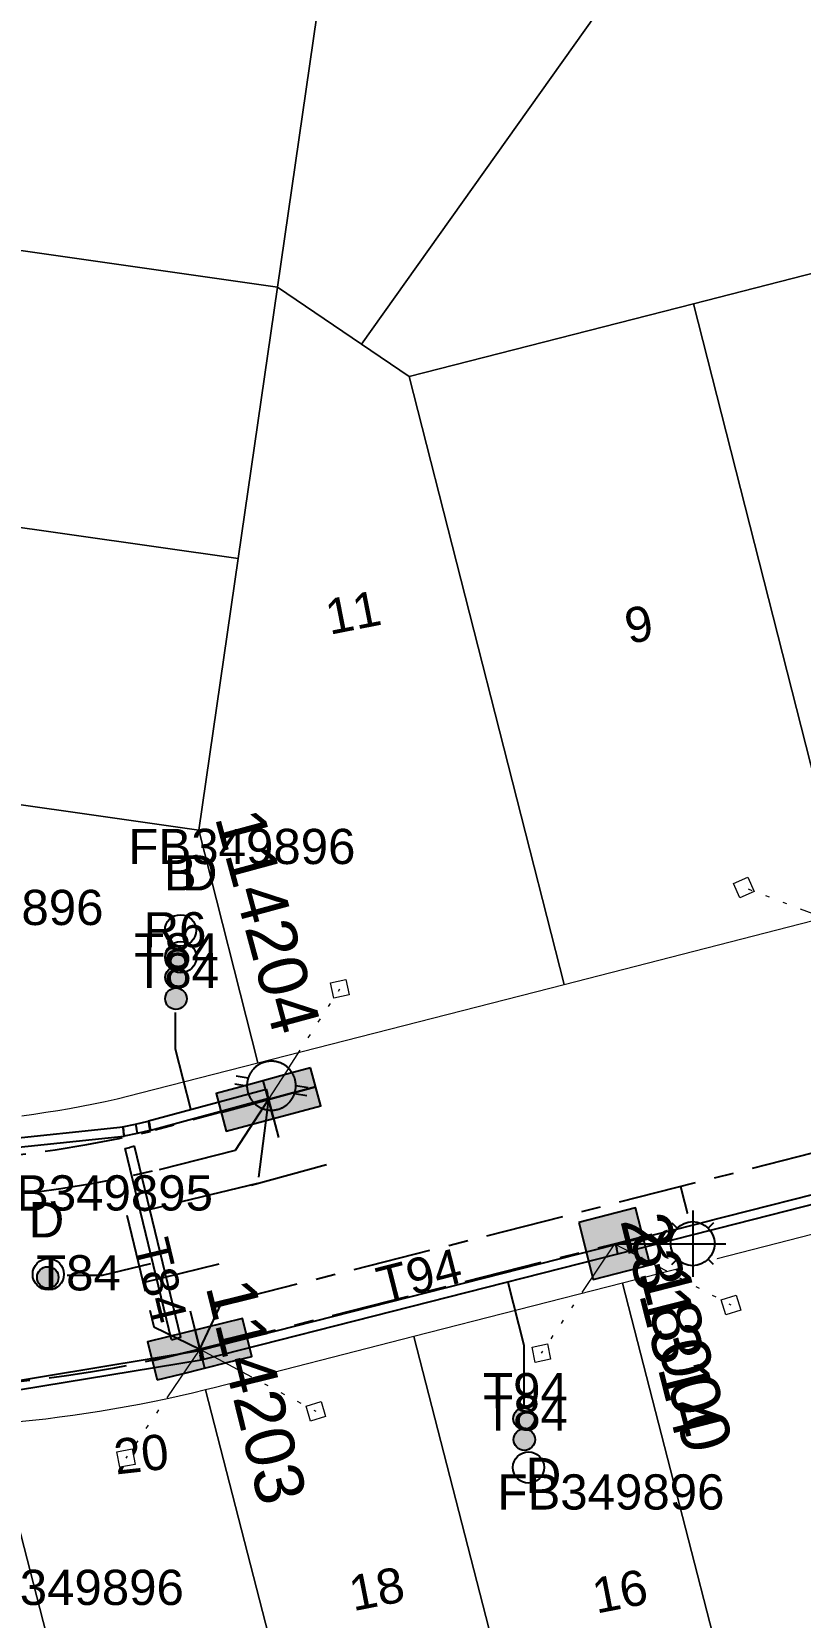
# Model space of a CAD drawing. Header units: metres. Extents: x 307635 to 308805, y 6256169 to 6257356.
# Drawn here: x 308247.2 to 308286.5, y 6256919.1 to 6257000.1 of the extents above; entities that cross this region are included whole.
import ezdxf
from ezdxf.enums import TextEntityAlignment as Align

# ---------------------------------------------------------------- set-up
doc = ezdxf.new("R2010")
doc.units = ezdxf.units.M
doc.linetypes.add('Cable Exist UG', pattern=[7, 4, -1, 1, -1])
doc.linetypes.add('PHANTOMX2', pattern=[6.6, 3, -0.75, 0.2, -0.75, 0.2, -0.75, 0.2, -0.75])
doc.layers.get('0').update_dxf_attribs({"color": 6})
doc.layers.get('Defpoints').update_dxf_attribs({"color": 250})
for name, color, linetype, lineweight in [('Cadastre Land Parcels_SP_EXT', 118, 'Continuous', 15), ('Mains_LV_EXT', 163, 'Continuous', 25), ('Mains_LV_SL_EXT', 135, 'Continuous', 25), ('Services_SP_EXT', 42, 'PHANTOMX2', 20)]:
    doc.layers.add(name, color=color, linetype=linetype, lineweight=lineweight)
for name, color, linetype in [('Duct_SP_EXT', 30, 'Continuous'), ('Equip_LV_EXT', 7, 'Continuous'), ('Equip_SP_SL_EXT', 7, 'Continuous'), ('SupportsUG_SP_LV_EXT', 7, 'Continuous'), ('SupportsUG_SP_LV_SL_EXT', 7, 'Continuous')]:
    doc.layers.add(name, color=color, linetype=linetype)
doc.styles.add('COLUMN_LABEL', font='arial.ttf', dxfattribs={"height": 2})
doc.styles.add('iecARIAL', font='arial.ttf', dxfattribs={"height": 2})
doc.styles.add('POLE_LABEL', font='arial.ttf', dxfattribs={"height": 2})
doc.styles.add('SL_LABEL', font='arial.ttf', dxfattribs={"height": 2})
doc.styles.get("Standard").update_dxf_attribs({"font": 'arial.ttf'})

# ---------------------------------------------------------------- blocks, each defined once
blk = doc.blocks.new('COLUMN_EXT')
blk.add_hatch(color=256).paths.add_polyline_path([(1.5, -1.5), (1.5, 1.5), (-1.5, 1.5), (-1.5, -1.5)])
blk.add_lwpolyline([(1.5, 1.5), (-1.5, 1.5), (-1.5, -1.5), (1.5, -1.5)], close=True)
at = {"layer": 'Defpoints', "flags": 128}
for points in [[(0, 0), (0, -2)], [(2, -4), (-2, -4)]]:
    blk.add_lwpolyline(points, dxfattribs=at)
at = {"flags": 9}
for tag, p in [('STREETNAME', (-1.813, 1.6)), ('SUBURB', (-1.813, 1.8)), ('NOTES', (-1.813, 2)), ('LOCATION', (-1.813, 1.4)), ('LEGEND', (-1.813, 1.2)), ('USAGE', (-1.813, 1)), ('STATE', (-1.813, 0.8)), ('COLUMN_TYPE', (-1.813, 0.4)), ('OWNED_BY', (-1.813, 0.6))]:
    blk.add_attdef(tag, text='', height=0.2, rotation=180, dxfattribs=at).set_placement(p, align=Align.MIDDLE_LEFT)
at = {"flags": 1}
blk.add_attdef('Z', (-1.813, 2.351), '', height=0.2, rotation=180, dxfattribs=at)
at = {"flags": 9}
for tag, style, p in [('STRUCTURE_PLANT_NUMBER', 'POLE_LABEL', (-1.813, -0.031)), ('STREET_CODE', 'COLUMN_LABEL', (-1.813, 0.2))]:
    blk.add_attdef(tag, text='', height=0.2, rotation=180, dxfattribs=dict(at, style=style)).set_placement(p, align=Align.MIDDLE_LEFT)
at = {"style": 'COLUMN_LABEL', "width": 0.9, "flags": 8}
blk.add_attdef('ASSET_NUM', text='', height=2, rotation=270, dxfattribs=at).set_placement((2, -4), align=Align.MIDDLE_LEFT)
blk = doc.blocks.new('PILLAR_EXT')
blk.add_hatch(color=256).paths.add_polyline_path([(2.5, -1), (2.5, 1), (-2.5, 1), (-2.5, -1)])
for p, q in [((0, -1), (0, 1)), ((2.5, 0), (-2.5, 0))]:
    blk.add_line(p, q)
at = {"ltscale": 10}
blk.add_line((-2.5, 0), (2.5, 0), dxfattribs=at)
blk.add_lwpolyline([(2.5, 1), (1.25, 1), (-1.25, 1), (-2.5, 1), (-2.5, -1), (2.5, -1)], close=True)
at = {"layer": 'Defpoints'}
for p, q in [((0, 0), (0, -2)), ((2, -4), (-2, -4))]:
    blk.add_line(p, q, dxfattribs=at)
for tag, p, flags in [('STREETNAME', (0, 1.8), 9), ('SUBURB', (0, 2), 1), ('LOCATION', (0, 1.2), 9), ('LEGEND', (0, 1), 9), ('PARENT', (0, 1.6), 9), ('NOTES', (0, 1.4), 9), ('SUPPORT_TYPE', (0, 0.6), 9), ('OWNED_BY', (0, 0.2), 9), ('USAGE', (0, 0.8), 9), ('STATE', (0, 0.4), 9)]:
    blk.add_attdef(tag, p, '', height=0.2, rotation=180, dxfattribs=dict(flags=flags))
at = {"width": 0.9, "flags": 8}
blk.add_attdef('ASSET_NUM', text='', height=2, rotation=270, dxfattribs=at).set_placement((2, -4), align=Align.MIDDLE_LEFT)
blk = doc.blocks.new('DUCT_EXT')
blk.add_circle((0, 0.8), 0.8)
at = {"flags": 1}
blk.add_attdef('Z', (0, 0), '', height=0.2, dxfattribs=at)
at = {"flags": 9}
for tag, p in [('DUCT_CODE', (0, 0)), ('XSECT_TYPE', (0, -0.2)), ('STATE', (0, -0.6)), ('FB_REFERENCE', (0, -0.4)), ('NOTES', (0, -0.8))]:
    blk.add_attdef(tag, text='', height=0.2, dxfattribs=at).set_placement(p, align=Align.MIDDLE_LEFT)
blk = doc.blocks.new('SL_LANTERN_EXT')
at = {"flags": 9}
for tag, p in [('LRATECODE', (-7.4, 0)), ('LOUTREACHVOCAB', (-7.2, 0)), ('LOUTREACH', (-7, 0)), ('LANTNUMBER', (-6.6, 0)), ('LNEW', (-6.4, 0)), ('LMASTVOCAB', (-6.2, 0)), ('LMAST', (-6, 0)), ('LLAMPVOCAB', (-5.8, 0)), ('LLAMP', (-5.6, 0)), ('LEXIST', (-5.4, 0)), ('LCHARGE3PERCENT', (-5.2, 0)), ('LCHARGE3', (-5, 0)), ('LCHARGE2PERCENT', (-4.8, 0)), ('LCHARGE2', (-4.6, 0)), ('LCHARGE1PERCENT', (-4.4, 0)), ('LCHARGE1', (-4.2, 0)), ('LCATEGORY', (-4, 0)), ('LBRACKETVOCAB', (-3.8, 0)), ('LBRACKET', (-3.6, 0)), ('LKINGHEIGHT', (-3.4, 0)), ('CREPLACE', (-3.2, 0)), ('CREMOVE', (-3, 0)), ('CNUMBER', (-2.8, 0)), ('CNEW', (-2.6, 0)), ('CEXIST', (-2.4, 0)), ('USAGE', (-2.2, 0)), ('STATE', (-2, 0)), ('OWNED_BY', (-1.8, 0)), ('ORIENTATION', (-1.6, 0)), ('OPERATING_VOLTAGE', (-1.4, 0)), ('NO_PHASES', (-1.2, 0)), ('LANTERN_TYPE', (-1, 0)), ('LANTERN_PURPOSE', (-0.8, 0)), ('CONTROL_TYPE', (-0.6, 0)), ('CONSTRUCTED_VOLTAGE', (-0.4, 0))]:
    blk.add_attdef(tag, text='', height=0.001, rotation=270, dxfattribs=at).set_placement(p, align=Align.MIDDLE_LEFT)
at = {"style": 'SL_LABEL', "flags": 9}
blk.add_attdef('STREET_CODE', text='', height=0.001, rotation=270, dxfattribs=at).set_placement((0.001, 0), align=Align.MIDDLE_LEFT)
at = {"flags": 1}
blk.add_attdef('Z', (0, 0), '', height=0.001, rotation=270, dxfattribs=at)
at = {"width": 0.9}
blk.add_attdef('LNUMBER', text='', height=1, dxfattribs=at).set_placement((7, -1), align=Align.MIDDLE_LEFT)
at = {"flags": 9}
for tag, p in [('LREMOVE', (0, -7.6)), ('LREPLACE', (0, -7.8)), ('LTYPE', (0, -8)), ('LTYPEVOCAB', (0, -8.2)), ('LEGEND', (0, -8.4)), ('SUBURB', (0, -8.6)), ('STREETNAME', (0, -8.8)), ('LOCATION', (0, -9)), ('NOTES', (0, -9.2)), ('MAINTAINED_BY', (0, -9.863))]:
    blk.add_attdef(tag, text='', height=0.001, dxfattribs=at).set_placement(p, align=Align.MIDDLE_LEFT)
blk.add_attdef('OPERATED_BY', (0, -9.607), '', height=0.001, dxfattribs=at)
blk.add_wipeout([(5.688, 0), (5.061, -1.061), (4, -1.688), (2.939, -1.061), (2.313, 0), (2.939, 1.061), (4, 1.687), (5.061, 1.061)])
for p, q in [((4, 1.687), (4, 0)), ((2.939, 1.061), (3.205, 0.795)), ((5.061, 1.061), (4.795, 0.795)), ((0, 0), (4, 0)), ((2.939, -1.061), (3.205, -0.795)), ((4, 0), (5.688, 0)), ((4, 0), (4, -1.688)), ((5.061, -1.061), (4.795, -0.795))]:
    blk.add_line(p, q)
blk.add_circle((4, 0), 1.125)
blk = doc.blocks.new('CCP_EXT')
at = {"flags": 9}
for tag, p in [('USAGE', (0, -1.2)), ('LEGEND', (0, -1.4)), ('LIFE_SUPPORT', (0, -1.6)), ('STATE', (0, -1.8)), ('NOTES', (0, -2))]:
    blk.add_attdef(tag, text='', height=0.2, dxfattribs=at).set_placement(p, align=Align.MIDDLE_LEFT)
blk.add_wipeout([(0, 0.566), (0.566, 0), (0, -0.566), (-0.566, 0)])
blk.add_lwpolyline([(-0.566, 0), (0, 0.566), (0.566, 0), (0, -0.566), (-0.566, 0)])
at = {"flags": 1}
blk.add_attdef('Z', (0, 0), '', height=0.2, dxfattribs=at)
at = {"flags": 9}
for tag, p in [('CCP_TYPE', (0, 0)), ('OPERATING_VOLTAGE', (0, -0.6)), ('ORIENTATION', (0, -0.8)), ('CONSTRUCTED_VOLTAGE', (0, -0.2)), ('NO_PHASES', (0, -0.4)), ('OWNED_BY', (0, -1))]:
    blk.add_attdef(tag, text='', height=0.2, dxfattribs=at).set_placement(p, align=Align.MIDDLE_LEFT)
blk = doc.blocks.new('LV_UG_LINKS_OPEN_EXT')
at = {"layer": 'Equip_LV_EXT'}
for tag, height, flags, p in [('CONSTRUCTED_VOLTAGE', 0.167, 9, (3.167, -1.833)), ('NO_PHASES', 0.167, 9, (3.167, -2)), ('OPERATING_VOLTAGE', 0.2, 9, (3, -2.6)), ('ORIENTATION', 0.2, 9, (3, -2.8)), ('STATE', 0.2, 9, (3, -3)), ('SWITCH_TYPE', 0.2, 9, (3, -3.2)), ('OWNED_BY', 0.2, 9, (3, -3.8)), ('OPERATED_BY', 0.2, 9, (3, -4)), ('USAGE', 0.2, 9, (3, -3.4)), ('NOTES', 0.2, 9, (3, -3.6)), ('TYPE', 0.2, 9, (3, -4.6)), ('Z', 0.2, 1, (3, -4.8)), ('MAINTAINED_BY', 0.2, 9, (3, -4.2)), ('NUMBER_OF_PHASES', 0.2, 9, (3, -4.4))]:
    blk.add_attdef(tag, text='', height=height, dxfattribs=dict(at, flags=flags)).set_placement(p, align=Align.MIDDLE_LEFT)
blk.add_wipeout([(4, 1.25), (3.969, 1.25), (3.939, 1.248), (3.908, 1.247), (3.877, 1.244), (3.847, 1.241), (3.817, 1.236), (3.786, 1.232), (3.756, 1.226), (3.726, 1.22), (3.696, 1.213), (3.667, 1.205), (3.637, 1.196), (3.608, 1.187), (3.579, 1.177), (3.55, 1.166), (3.522, 1.155), (3.493, 1.143), (3.466, 1.13), (3.438, 1.117), (3.411, 1.102), (3.384, 1.088), (3.357, 1.072), (3.331, 1.056), (3.306, 1.039), (3.28, 1.022), (3.255, 1.004), (3.231, 0.985), (3.207, 0.966), (3.184, 0.947), (3.161, 0.926), (3.138, 0.905), (3.116, 0.884), (3.095, 0.862), (3.074, 0.839), (3.053, 0.816), (3.034, 0.793), (3.015, 0.769), (2.996, 0.745), (2.978, 0.72), (2.961, 0.694), (2.944, 0.669), (2.928, 0.643), (2.912, 0.616), (2.898, 0.589), (2.883, 0.562), (2.87, 0.534), (2.857, 0.507), (2.845, 0.478), (2.834, 0.45), (2.823, 0.421), (2.813, 0.392), (2.804, 0.363), (2.795, 0.333), (2.787, 0.304), (2.78, 0.274), (2.774, 0.244), (2.768, 0.214), (2.764, 0.183), (2.759, 0.153), (2.756, 0.123), (2.753, 0.092), (2.752, 0.061), (2.75, 0.031), (2.75, 0), (2.75, -0.031), (2.752, -0.061), (2.753, -0.092), (2.756, -0.123), (2.759, -0.153), (2.764, -0.183), (2.768, -0.214), (2.774, -0.244), (2.78, -0.274), (2.787, -0.304), (2.795, -0.333), (2.804, -0.363), (2.813, -0.392), (2.823, -0.421), (2.834, -0.45), (2.845, -0.478), (2.857, -0.507), (2.87, -0.534), (2.883, -0.562), (2.898, -0.589), (2.912, -0.616), (2.928, -0.643), (2.944, -0.669), (2.961, -0.694), (2.978, -0.72), (2.996, -0.745), (3.015, -0.769), (3.034, -0.793), (3.053, -0.816), (3.074, -0.839), (3.095, -0.862), (3.116, -0.884), (3.138, -0.905), (3.161, -0.926), (3.184, -0.947), (3.207, -0.966), (3.231, -0.985), (3.255, -1.004), (3.28, -1.022), (3.306, -1.039), (3.331, -1.056), (3.357, -1.072), (3.384, -1.088), (3.411, -1.102), (3.438, -1.117), (3.466, -1.13), (3.493, -1.143), (3.522, -1.155), (3.55, -1.166), (3.579, -1.177), (3.608, -1.187), (3.637, -1.196), (3.667, -1.205), (3.696, -1.213), (3.726, -1.22), (3.756, -1.226), (3.786, -1.232), (3.817, -1.236), (3.847, -1.241), (3.877, -1.244), (3.908, -1.247), (3.939, -1.248), (3.969, -1.25), (4, -1.25), (4.031, -1.25), (4.061, -1.248), (4.092, -1.247), (4.123, -1.244), (4.153, -1.241), (4.183, -1.236), (4.214, -1.232), (4.244, -1.226), (4.274, -1.22), (4.304, -1.213), (4.333, -1.205), (4.363, -1.196), (4.392, -1.187), (4.421, -1.177), (4.45, -1.166), (4.478, -1.155), (4.507, -1.143), (4.534, -1.13), (4.562, -1.117), (4.589, -1.102), (4.616, -1.088), (4.643, -1.072), (4.669, -1.056), (4.694, -1.039), (4.72, -1.022), (4.745, -1.004), (4.769, -0.985), (4.793, -0.966), (4.816, -0.947), (4.839, -0.926), (4.862, -0.905), (4.884, -0.884), (4.905, -0.862), (4.926, -0.839), (4.947, -0.816), (4.966, -0.793), (4.985, -0.769), (5.004, -0.745), (5.022, -0.72), (5.039, -0.694), (5.056, -0.669), (5.072, -0.643), (5.088, -0.616), (5.102, -0.589), (5.117, -0.562), (5.13, -0.534), (5.143, -0.507), (5.155, -0.478), (5.166, -0.45), (5.177, -0.421), (5.187, -0.392), (5.196, -0.363), (5.205, -0.333), (5.213, -0.304), (5.22, -0.274), (5.226, -0.244), (5.232, -0.214), (5.236, -0.183), (5.241, -0.153), (5.244, -0.123), (5.247, -0.092), (5.248, -0.061), (5.25, -0.031), (5.25, 0), (5.25, 0.031), (5.248, 0.061), (5.247, 0.092), (5.244, 0.123), (5.241, 0.153), (5.236, 0.183), (5.232, 0.214), (5.226, 0.244), (5.22, 0.274), (5.213, 0.304), (5.205, 0.333), (5.196, 0.363), (5.187, 0.392), (5.177, 0.421), (5.166, 0.45), (5.155, 0.478), (5.143, 0.507), (5.13, 0.534), (5.117, 0.562), (5.102, 0.589), (5.088, 0.616), (5.072, 0.643), (5.056, 0.669), (5.039, 0.694), (5.022, 0.72), (5.004, 0.745), (4.985, 0.769), (4.966, 0.793), (4.947, 0.816), (4.926, 0.839), (4.905, 0.862), (4.884, 0.884), (4.862, 0.905), (4.839, 0.926), (4.816, 0.947), (4.793, 0.966), (4.769, 0.985), (4.745, 1.004), (4.72, 1.022), (4.694, 1.039), (4.669, 1.056), (4.643, 1.072), (4.616, 1.088), (4.589, 1.102), (4.562, 1.117), (4.534, 1.13), (4.507, 1.143), (4.478, 1.155), (4.45, 1.166), (4.421, 1.177), (4.392, 1.187), (4.363, 1.196), (4.333, 1.205), (4.304, 1.213), (4.274, 1.22), (4.244, 1.226), (4.214, 1.232), (4.183, 1.236), (4.153, 1.241), (4.123, 1.244), (4.092, 1.247), (4.061, 1.248), (4.031, 1.25)]).dxf.layer = 'Equip_LV_EXT'
for p, q in [((3.792, 1.863), (3.792, 1.232)), ((4.208, 1.863), (4.208, 1.232)), ((3.792, -1.232), (3.792, -1.863)), ((4.208, -1.232), (4.208, -1.863))]:
    blk.add_line(p, q, dxfattribs=at)
at = {"layer": 'Equip_LV_EXT', "flags": 128}
blk.add_lwpolyline([(4, 1.25), (3.969, 1.25), (3.939, 1.248), (3.908, 1.247), (3.877, 1.244), (3.847, 1.241), (3.817, 1.236), (3.786, 1.232), (3.756, 1.226), (3.726, 1.22), (3.696, 1.213), (3.667, 1.205), (3.637, 1.196), (3.608, 1.187), (3.579, 1.177), (3.55, 1.166), (3.522, 1.155), (3.493, 1.143), (3.466, 1.13), (3.438, 1.117), (3.411, 1.102), (3.384, 1.088), (3.357, 1.072), (3.331, 1.056), (3.306, 1.039), (3.28, 1.022), (3.255, 1.004), (3.231, 0.985), (3.207, 0.966), (3.184, 0.947), (3.161, 0.926), (3.138, 0.905), (3.116, 0.884), (3.095, 0.862), (3.074, 0.839), (3.053, 0.816), (3.034, 0.793), (3.015, 0.769), (2.996, 0.745), (2.978, 0.72), (2.961, 0.694), (2.944, 0.669), (2.928, 0.643), (2.912, 0.616), (2.898, 0.589), (2.883, 0.562), (2.87, 0.534), (2.857, 0.507), (2.845, 0.478), (2.834, 0.45), (2.823, 0.421), (2.813, 0.392), (2.804, 0.363), (2.795, 0.333), (2.787, 0.304), (2.78, 0.274), (2.774, 0.244), (2.768, 0.214), (2.764, 0.183), (2.759, 0.153), (2.756, 0.123), (2.753, 0.092), (2.752, 0.061), (2.75, 0.031), (2.75, 0), (2.75, -0.031), (2.752, -0.061), (2.753, -0.092), (2.756, -0.123), (2.759, -0.153), (2.764, -0.183), (2.768, -0.214), (2.774, -0.244), (2.78, -0.274), (2.787, -0.304), (2.795, -0.333), (2.804, -0.363), (2.813, -0.392), (2.823, -0.421), (2.834, -0.45), (2.845, -0.478), (2.857, -0.507), (2.87, -0.534), (2.883, -0.562), (2.898, -0.589), (2.912, -0.616), (2.928, -0.643), (2.944, -0.669), (2.961, -0.694), (2.978, -0.72), (2.996, -0.745), (3.015, -0.769), (3.034, -0.793), (3.053, -0.816), (3.074, -0.839), (3.095, -0.862), (3.116, -0.884), (3.138, -0.905), (3.161, -0.926), (3.184, -0.947), (3.207, -0.966), (3.231, -0.985), (3.255, -1.004), (3.28, -1.022), (3.306, -1.039), (3.331, -1.056), (3.357, -1.072), (3.384, -1.088), (3.411, -1.102), (3.438, -1.117), (3.466, -1.13), (3.493, -1.143), (3.522, -1.155), (3.55, -1.166), (3.579, -1.177), (3.608, -1.187), (3.637, -1.196), (3.667, -1.205), (3.696, -1.213), (3.726, -1.22), (3.756, -1.226), (3.786, -1.232), (3.817, -1.236), (3.847, -1.241), (3.877, -1.244), (3.908, -1.247), (3.939, -1.248), (3.969, -1.25), (4, -1.25), (4.031, -1.25), (4.061, -1.248), (4.092, -1.247), (4.123, -1.244), (4.153, -1.241), (4.183, -1.236), (4.214, -1.232), (4.244, -1.226), (4.274, -1.22), (4.304, -1.213), (4.333, -1.205), (4.363, -1.196), (4.392, -1.187), (4.421, -1.177), (4.45, -1.166), (4.478, -1.155), (4.507, -1.143), (4.534, -1.13), (4.562, -1.117), (4.589, -1.102), (4.616, -1.088), (4.643, -1.072), (4.669, -1.056), (4.694, -1.039), (4.72, -1.022), (4.745, -1.004), (4.769, -0.985), (4.793, -0.966), (4.816, -0.947), (4.839, -0.926), (4.862, -0.905), (4.884, -0.884), (4.905, -0.862), (4.926, -0.839), (4.947, -0.816), (4.966, -0.793), (4.985, -0.769), (5.004, -0.745), (5.022, -0.72), (5.039, -0.694), (5.056, -0.669), (5.072, -0.643), (5.088, -0.616), (5.102, -0.589), (5.117, -0.562), (5.13, -0.534), (5.143, -0.507), (5.155, -0.478), (5.166, -0.45), (5.177, -0.421), (5.187, -0.392), (5.196, -0.363), (5.205, -0.333), (5.213, -0.304), (5.22, -0.274), (5.226, -0.244), (5.232, -0.214), (5.236, -0.183), (5.241, -0.153), (5.244, -0.123), (5.247, -0.092), (5.248, -0.061), (5.25, -0.031), (5.25, 0), (5.25, 0.031), (5.248, 0.061), (5.247, 0.092), (5.244, 0.123), (5.241, 0.153), (5.236, 0.183), (5.232, 0.214), (5.226, 0.244), (5.22, 0.274), (5.213, 0.304), (5.205, 0.333), (5.196, 0.363), (5.187, 0.392), (5.177, 0.421), (5.166, 0.45), (5.155, 0.478), (5.143, 0.507), (5.13, 0.534), (5.117, 0.562), (5.102, 0.589), (5.088, 0.616), (5.072, 0.643), (5.056, 0.669), (5.039, 0.694), (5.022, 0.72), (5.004, 0.745), (4.985, 0.769), (4.966, 0.793), (4.947, 0.816), (4.926, 0.839), (4.905, 0.862), (4.884, 0.884), (4.862, 0.905), (4.839, 0.926), (4.816, 0.947), (4.793, 0.966), (4.769, 0.985), (4.745, 1.004), (4.72, 1.022), (4.694, 1.039), (4.669, 1.056), (4.643, 1.072), (4.616, 1.088), (4.589, 1.102), (4.562, 1.117), (4.534, 1.13), (4.507, 1.143), (4.478, 1.155), (4.45, 1.166), (4.421, 1.177), (4.392, 1.187), (4.363, 1.196), (4.333, 1.205), (4.304, 1.213), (4.274, 1.22), (4.244, 1.226), (4.214, 1.232), (4.183, 1.236), (4.153, 1.241), (4.123, 1.244), (4.092, 1.247), (4.061, 1.248), (4.031, 1.25)], close=True, dxfattribs=at)
at = {"layer": 'Equip_LV_EXT', "flags": 9}
blk.add_attdef('ACTUAL_STATUS', text='', height=0.167, dxfattribs=at).set_placement((3.167, -1.667), align=Align.MIDDLE_LEFT)
blk = doc.blocks.new('CABLE_LARGE_EXT')
h = blk.add_hatch(color=256)
edge = h.paths.add_edge_path()
edge.add_arc((0, 0.55), 0.55, 0, 360)
blk.add_circle((0, 0.55), 0.55)
at = {"flags": 1}
blk.add_attdef('Z', (0, 0), '', height=0.2, dxfattribs=at)
at = {"flags": 9}
for tag, p in [('COND_CODE', (0, 0)), ('XSECT_SIZE', (0, -0.6)), ('STATE', (0, -0.4)), ('FB_REFERENCE', (0, -0.2)), ('NOTES', (0, -0.8))]:
    blk.add_attdef(tag, text='', height=0.2, dxfattribs=at).set_placement(p, align=Align.MIDDLE_LEFT)

msp = doc.modelspace()

# ---------------------------------------------------------------- linework, layer by layer
at = {"layer": 'Cadastre Land Parcels_SP_EXT', "linetype": 'Continuous'}
for points in [[(308286.379, 6257015.521), (308271.728, 6257025.981), (308263.822, 6257014.848), (308261.816, 6257000.974), (308259.811, 6256987.101), (308264.099, 6256984.185), (308286.379, 6257015.521)], [(308261.816, 6257000.974), (308232.03, 6257005.221), (308229.999, 6256991.352), (308259.811, 6256987.101), (308261.816, 6257000.974)], [(308259.811, 6256987.101), (308229.999, 6256991.352), (308227.965, 6256977.482), (308257.797, 6256973.227), (308259.811, 6256987.101)], [(308303.504, 6256958.919), (308295.601, 6256989.967), (308281.072, 6256986.246), (308288.979, 6256955.197), (308303.504, 6256958.919)], [(308274.454, 6256951.476), (308266.544, 6256982.523), (308264.099, 6256984.185), (308259.811, 6256987.101), (308257.797, 6256973.227), (308255.782, 6256959.355), (308258.811, 6256947.468), (308274.454, 6256951.476)], [(308288.979, 6256955.197), (308281.072, 6256986.246), (308266.544, 6256982.523), (308274.454, 6256951.476), (308288.979, 6256955.197)], [(308257.797, 6256973.227), (308227.965, 6256977.482), (308225.931, 6256963.612), (308255.782, 6256959.355), (308257.797, 6256973.227)], [(308299.95, 6256908.889), (308291.965, 6256939.944), (308277.437, 6256936.222), (308285.425, 6256905.167), (308299.95, 6256908.889)], [(308285.425, 6256905.167), (308277.437, 6256936.222), (308266.783, 6256933.494), (308274.774, 6256902.437), (308285.425, 6256905.167)], [(308274.774, 6256902.437), (308266.783, 6256933.494), (308256.566, 6256930.876), (308256.129, 6256930.767), (308264.122, 6256899.708), (308274.774, 6256902.437)], [(308264.122, 6256899.708), (308256.129, 6256930.767), (308255.457, 6256930.603), (308254.783, 6256930.448), (308254.109, 6256930.298), (308253.433, 6256930.156), (308252.756, 6256930.021), (308252.076, 6256929.893), (308251.397, 6256929.773), (308250.715, 6256929.66), (308250.031, 6256929.554), (308249.347, 6256929.455), (308248.663, 6256929.364), (308247.977, 6256929.278), (308247.29, 6256929.202), (308246.604, 6256929.132), (308245.915, 6256929.07), (308245.226, 6256929.014), (308253.471, 6256896.978), (308264.122, 6256899.708)], [(308240.955, 6256928.835), (308240.243, 6256928.831), (308239.531, 6256928.836), (308238.818, 6256928.848), (308238.106, 6256928.87), (308237.394, 6256928.897), (308236.683, 6256928.933), (308235.971, 6256928.977), (308235.26, 6256929.028), (308234.55, 6256929.088), (308233.841, 6256929.155), (308242.82, 6256894.248), (308253.471, 6256896.978), (308245.226, 6256929.014), (308244.516, 6256928.964), (308243.804, 6256928.923), (308243.093, 6256928.889), (308242.381, 6256928.863), (308241.668, 6256928.844), (308240.955, 6256928.835)]]:
    msp.add_lwpolyline(points, close=True, dxfattribs=at)
for points in [[(308286.379, 6257015.521), (308264.099, 6256984.185), (308266.544, 6256982.523), (308281.072, 6256986.246), (308281.072, 6256986.246), (308295.601, 6256989.967), (308311.333, 6256993.998), (308311.098, 6256994.421), (308310.855, 6256994.842), (308310.607, 6256995.257), (308310.351, 6256995.669), (308310.089, 6256996.078), (308309.821, 6256996.48), (308309.545, 6256996.879), (308309.264, 6256997.274), (308308.977, 6256997.663), (308308.682, 6256998.049), (308308.383, 6256998.429), (308308.075, 6256998.805), (308307.763, 6256999.176), (308307.445, 6256999.541), (308307.121, 6256999.902), (308306.792, 6257000.256)], [(308246.74, 6256944.772), (308247.353, 6256944.854), (308247.965, 6256944.944), (308248.576, 6256945.042), (308249.186, 6256945.146), (308249.794, 6256945.258), (308250.401, 6256945.378), (308251.007, 6256945.505), (308251.61, 6256945.64), (308252.212, 6256945.782), (308252.812, 6256945.932), (308258.811, 6256947.468), (308255.782, 6256959.355), (308225.931, 6256963.612)]]:
    msp.add_lwpolyline(points, dxfattribs=at)
at = {"layer": 'Duct_SP_EXT'}
for p, q in [((308239.56, 6256942.904), (308251.917, 6256944.208)), ((308239.56, 6256942.422), (308251.968, 6256943.731)), ((308251.891, 6256944.204), (308252.546, 6256944.347)), ((308251.891, 6256944.204), (308251.943, 6256943.969)), ((308251.917, 6256944.208), (308251.943, 6256943.969)), ((308251.968, 6256943.731), (308251.943, 6256943.969)), ((308251.994, 6256943.735), (308251.943, 6256943.969)), ((308251.994, 6256943.735), (308252.651, 6256943.879)), ((308252.546, 6256944.347), (308253.199, 6256944.498)), ((308252.546, 6256944.347), (308252.598, 6256944.113)), ((308252.651, 6256943.879), (308252.598, 6256944.113)), ((308252.651, 6256943.879), (308253.307, 6256944.03)), ((308253.198, 6256944.497), (308253.22, 6256944.502)), ((308253.199, 6256944.498), (308253.198, 6256944.497)), ((308253.198, 6256944.497), (308253.253, 6256944.264)), ((308253.199, 6256944.498), (308253.253, 6256944.264)), ((308253.22, 6256944.502), (308253.279, 6256944.27)), ((308253.307, 6256944.03), (308253.253, 6256944.264)), ((308253.307, 6256944.03), (308253.253, 6256944.264)), ((308253.337, 6256944.037), (308253.279, 6256944.27)), ((308253.307, 6256944.03), (308253.337, 6256944.037)), ((308253.307, 6256944.03), (308253.307, 6256944.03)), ((308252.03, 6256943.097), (308252.263, 6256943.153)), ((308254.396, 6256933.328), (308252.03, 6256943.097)), ((308252.496, 6256943.21), (308252.263, 6256943.153)), ((308254.863, 6256933.441), (308252.496, 6256943.21)), ((308254.396, 6256933.328), (308254.63, 6256933.385)), ((308254.863, 6256933.441), (308254.63, 6256933.385)), ((308245.018, 6256930.995), (308255.826, 6256932.781)), ((308255.816, 6256932.779), (308255.923, 6256932.806)), ((308255.826, 6256932.781), (308255.816, 6256932.779)), ((308255.816, 6256932.779), (308255.865, 6256932.544)), ((308255.826, 6256932.781), (308255.865, 6256932.544)), ((308255.904, 6256932.307), (308255.865, 6256932.544)), ((308255.914, 6256932.309), (308255.865, 6256932.544)), ((308255.923, 6256932.806), (308255.982, 6256932.574)), ((308255.923, 6256932.806), (308255.982, 6256932.574)), ((308256.042, 6256932.341), (308255.982, 6256932.574)), ((308256.042, 6256932.341), (308255.982, 6256932.574)), ((308245.056, 6256930.514), (308255.904, 6256932.307)), ((308255.904, 6256932.307), (308255.914, 6256932.309)), ((308255.914, 6256932.309), (308256.042, 6256932.341))]:
    msp.add_line(p, q, dxfattribs=at)
for points in [[(308254.583, 6256950.043), (308254.583, 6256948.185), (308255.36, 6256945.118)], [(308249.067, 6256936.628), (308250.87, 6256936.628), (308253.344, 6256937.222)]]:
    msp.add_lwpolyline(points, dxfattribs=at)
at = {"layer": 'Mains_LV_EXT', "linetype": 'Cable Exist UG'}
msp.add_lwpolyline([(308255.839, 6256932.846), (308253.919, 6256932.388), (308253.919, 6256932.388, -0.077714), (308234.172, 6256931.123)], format="xyb", dxfattribs=at)

# ---------------------------------------------------------------- block references
at = {"layer": 'Duct_SP_EXT'}
for name, p, rotation in [('DUCT_EXT', (308254.056, 6256954.233), 270.4311034967511), ('CABLE_LARGE_EXT', (308254.081, 6256952.863), 269.9510810985436), ('DUCT_EXT', (308254.065, 6256952.868), 269.9058898564172), ('CABLE_LARGE_EXT', (308254.071, 6256951.832), 270.0961468306785), ('CABLE_LARGE_EXT', (308254.068, 6256950.748), 270.1472382963375), ('CABLE_LARGE_EXT', (308271.86, 6256929.299), 269.9999999999998), ('CABLE_LARGE_EXT', (308271.873, 6256928.227), 269.9999999999998), ('DUCT_EXT', (308271.841, 6256926.804), 269.9999999999998)]:
    msp.add_blockref(name, p, dxfattribs=dict(at, rotation=rotation))
for name, p in [('DUCT_EXT', (308248.097, 6256935.872)), ('CABLE_LARGE_EXT', (308248.068, 6256935.958))]:
    msp.add_blockref(name, p, dxfattribs=at)
at = {"layer": 'SupportsUG_SP_LV_SL_EXT'}
ref = msp.add_blockref('COLUMN_EXT', (308277.029, 6256938.234), dxfattribs=dict(at, rotation=104.2660699458069))
ref.add_attrib('ASSET_NUM', '818000', dxfattribs={"layer": '0', "height": 2.5, "rotation": 284.26607, "style": 'COLUMN_LABEL'}).set_placement((308279.029, 6256938.984), align=Align.MIDDLE_LEFT)

# ---------------------------------------------------------------- texts
at = {"layer": 'Cadastre Land Parcels_SP_EXT'}
for s, rotation, p in [('11', 11.09161, (308262.471, 6256969.333)), ('9', 11.09298, (308277.762, 6256968.861)), ('20', 6.35542, (308251.553, 6256926.441)), ('18', 11.09154, (308263.675, 6256919.456)), ('16', 11.08852, (308276.105, 6256919.33))]:
    msp.add_text(s, height=1.8, rotation=rotation, dxfattribs=at).set_placement(p)
at = {"layer": 'Duct_SP_EXT'}
for s, p in [('FB349896', (308252.19, 6256957.625)), ('B', (308253.999, 6256956.277)), ('D', (308254.924, 6256956.277)), ('FB349896', (308239.314, 6256954.51)), ('R6', (308252.962, 6256953.368)), ('T84', (308252.484, 6256952.295)), ('T84', (308252.489, 6256951.286)), ('FB349895', (308244.909, 6256939.928)), ('D', (308247.094, 6256938.556)), ('T84', (308247.471, 6256935.846)), ('T84', (308270.321, 6256928.69)), ('D', (308272.497, 6256925.498)), ('FB349896', (308271.05, 6256924.652)), ('FB349896', (308243.422, 6256919.777))]:
    msp.add_text(s, height=1.8, dxfattribs=at).set_placement(p)
at = {"layer": 'Mains_LV_EXT'}
for s, rotation, p in [('T84', 283.59265, (308252.453, 6256938.244)), ('T94', 14.26607, (308265.168, 6256935.218))]:
    msp.add_text(s, height=1.8, rotation=rotation, dxfattribs=at).set_placement(p)

# ---------------------------------------------------------------- next in the draw order: block references
at = {"layer": 'Equip_LV_EXT', "rotation": 80.85986451165921}
msp.add_blockref('LV_UG_LINKS_OPEN_EXT', (308258.863, 6256942.355), dxfattribs=at)
at = {"layer": 'Equip_SP_SL_EXT'}
ref = msp.add_blockref('SL_LANTERN_EXT', (308277.029, 6256938.234), dxfattribs=at)
ref.add_attrib('ASSET_NUM', '231314', dxfattribs={"layer": '0', "height": 2.5, "rotation": 284.26607, "style": 'iecARIAL'}).set_placement((308278.529, 6256939.734), align=Align.MIDDLE_LEFT)
at = {"layer": 'Services_SP_EXT'}
for p, rotation in [((308283.642, 6256956.425), 339.2890754517694), ((308262.996, 6256951.246), 237.1370499738781), ((308273.292, 6256932.641), 56.26607001564572), ((308261.771, 6256929.675), 151.8594793574146), ((308252.062, 6256927.279), 55.85947928799095)]:
    msp.add_blockref('CCP_EXT', p, dxfattribs=dict(at, rotation=rotation))

# ---------------------------------------------------------------- next in the draw order: linework, layer by layer
at = {"layer": 'Duct_SP_EXT'}
for p, q in [((308253.22, 6256944.502), (308259.231, 6256946.125)), ((308253.337, 6256944.037), (308259.356, 6256945.661)), ((308259.231, 6256946.125), (308259.294, 6256945.893)), ((308259.356, 6256945.661), (308259.294, 6256945.893)), ((308277.091, 6256938.188), (308302.303, 6256944.598)), ((308277.209, 6256937.723), (308302.422, 6256944.133)), ((308255.923, 6256932.806), (308277.091, 6256938.188)), ((308277.091, 6256938.188), (308277.15, 6256937.955)), ((308277.091, 6256938.188), (308277.15, 6256937.955)), ((308256.042, 6256932.341), (308277.209, 6256937.723)), ((308277.209, 6256937.723), (308277.15, 6256937.955)), ((308277.209, 6256937.723), (308277.15, 6256937.955))]:
    msp.add_line(p, q, dxfattribs=at)
msp.add_lwpolyline([(308272.419, 6256929.94), (308272.419, 6256933.037), (308271.601, 6256936.255)], dxfattribs=at)
at = {"layer": 'Mains_LV_EXT', "linetype": 'Cable Exist UG'}
msp.add_lwpolyline([(308226.036, 6256977.873), (308224.023, 6256964.002), (308224.023, 6256964.002), (308221.957, 6256949.768), (308226.643, 6256941.721), (308226.643, 6256941.721, 0.110995), (308253.782, 6256942.026), (308253.782, 6256942.026), (308253.843, 6256942.04), (308257.664, 6256943.015), (308259.344, 6256945.596)], format="xyb", dxfattribs=at)
for points in [[(308259.344, 6256945.596), (308258.79, 6256941.301), (308252.104, 6256939.69), (308253.481, 6256933.994), (308255.839, 6256932.846)], [(308255.839, 6256932.846), (308277.029, 6256938.234)]]:
    msp.add_lwpolyline(points, dxfattribs=at)
at = {"layer": 'Mains_LV_SL_EXT', "linetype": 'Cable Exist UG'}
msp.add_lwpolyline([(308259.344, 6256945.596), (308253.322, 6256943.972), (308253.322, 6256943.972, -0.110996), (308227.06, 6256943.677)], format="xyb", dxfattribs=at)
at = {"layer": 'Services_SP_EXT'}
for points in [[(308304.033, 6256956.971), (308301.673, 6256957.402), (308301.673, 6256957.402), (308289.351, 6256954.266), (308283.642, 6256956.425)], [(308259.344, 6256945.596), (308262.996, 6256951.246)], [(308277.029, 6256938.234), (308273.292, 6256932.641)], [(308255.839, 6256932.846), (308252.062, 6256927.279)], [(308255.839, 6256932.846), (308261.771, 6256929.675)]]:
    msp.add_lwpolyline(points, dxfattribs=at)

# ---------------------------------------------------------------- next in the draw order: block references
at = {"layer": 'Services_SP_EXT', "rotation": 152.2660697134274}
msp.add_blockref('CCP_EXT', (308282.984, 6256935.105), dxfattribs=at)
at = {"layer": 'SupportsUG_SP_LV_EXT'}
ref = msp.add_blockref('PILLAR_EXT', (308259.344, 6256945.596), dxfattribs=dict(at, rotation=15.13704980282697))
ref.add_attrib('ASSET_NUM', '114204', dxfattribs={"layer": '0', "height": 2.5, "rotation": 285.13705, "style": 'iecARIAL'}).set_placement((308260.844, 6256949.096), align=Align.MIDDLE_RIGHT)
ref = msp.add_blockref('PILLAR_EXT', (308255.839, 6256932.846), dxfattribs=dict(at, rotation=193.8594794076997))
ref.add_attrib('ASSET_NUM', '114203', dxfattribs={"layer": '0', "height": 2.5, "rotation": 283.85948, "style": 'iecARIAL'}).set_placement((308257.339, 6256936.346), align=Align.MIDDLE_LEFT)

# ---------------------------------------------------------------- next in the draw order: texts
at = {"layer": 'Duct_SP_EXT'}
msp.add_text('T94', height=1.8, dxfattribs=at).set_placement((308270.315, 6256929.823))

# ---------------------------------------------------------------- next in the draw order: linework, layer by layer
at = {"layer": 'Mains_LV_EXT', "linetype": 'Cable Exist UG'}
msp.add_lwpolyline([(308255.839, 6256932.846), (308256.943, 6256935.191), (308319, 6256950.968), (308320.885, 6256953.511), (308331.746, 6256956.263), (308322.64, 6256991.761), (308329.382, 6256993.611), (308331.04, 6256994.525)], dxfattribs=at)
at = {"layer": 'Services_SP_EXT'}
msp.add_lwpolyline([(308277.029, 6256938.234), (308282.984, 6256935.105)], dxfattribs=at)

doc.saveas('drawing.dxf')
